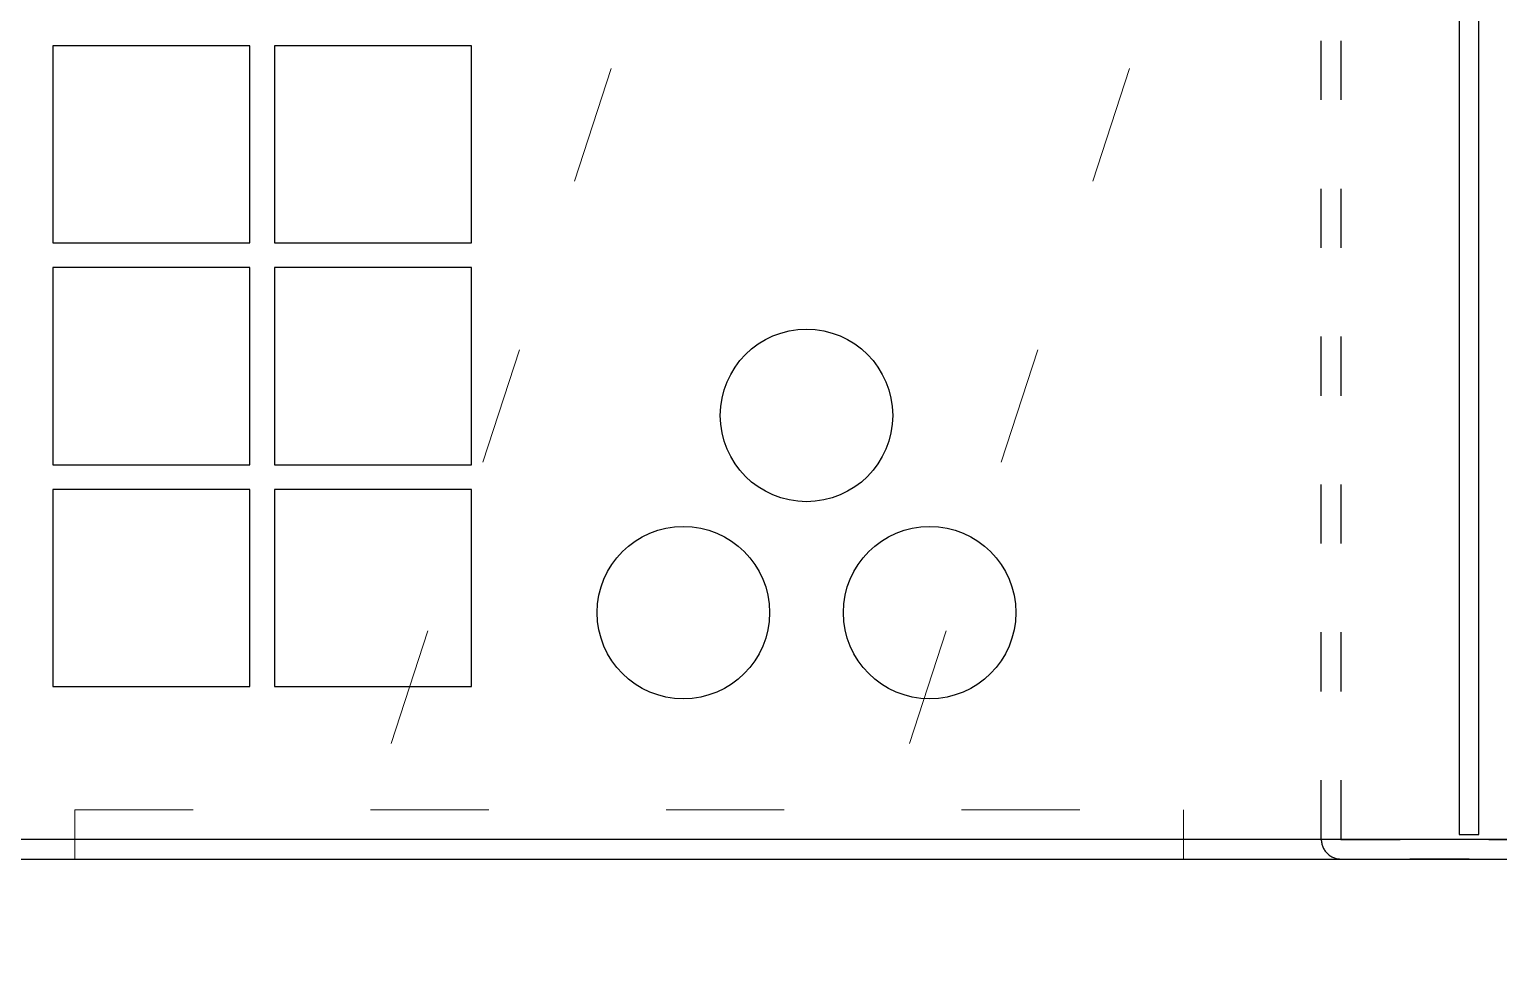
# Model space of a CAD drawing. Extents: x 59521 to 184406, y -1257 to 56672.
# Drawn here: x 70298 to 70596.2, y 17834.2 to 18022.5 of the extents above; entities that cross this region are included whole.
import ezdxf

# ---------------------------------------------------------------- set-up
doc = ezdxf.new("R2010")
doc.units = 0
doc.header["$MEASUREMENT"] = 0
doc.linetypes.add('ACAD_ISO03W100', pattern=[30, 12, -18])
doc.layers.get('0').update_dxf_attribs({"linetype": 'CONTINUOUS'})
doc.layers.add('THICK', color=7, linetype='CONTINUOUS', lineweight=0)

# ---------------------------------------------------------------- blocks, each defined once
blk = doc.blocks.new('sfsafsf')
at = {"color": 87}
blk.add_line((49935.25, -19915.5), (46935.25, -19915.5), dxfattribs=at)
for points in [[(46935.25, -19919.5), (49935.25, -19919.5), (49935.25, -19719.5), (46935.25, -19719.5)], [(49188.25, -19914.5), (49192.25, -19914.5), (49192.25, -19724.5), (49188.25, -19724.5)], [(48902.75, -19794.5), (48942.75, -19794.5), (48942.75, -19754.5), (48902.75, -19754.5)], [(48947.75, -19794.5), (48987.75, -19794.5), (48987.75, -19754.5), (48947.75, -19754.5)], [(48902.75, -19839.5), (48942.75, -19839.5), (48942.75, -19799.5), (48902.75, -19799.5)], [(48947.75, -19839.5), (48987.75, -19839.5), (48987.75, -19799.5), (48947.75, -19799.5)], [(48902.75, -19884.5), (48942.75, -19884.5), (48942.75, -19844.5), (48902.75, -19844.5)], [(48947.75, -19884.5), (48987.75, -19884.5), (48987.75, -19844.5), (48947.75, -19844.5)]]:
    blk.add_lwpolyline(points, close=True, dxfattribs=at)
at = {"color": 87, "linetype": 'ACAD_ISO03W100'}
blk.add_lwpolyline([(49164.25, -19719.5), (49220.25, -19719.5), (49220.25, -19723.5), (49164.25, -19723.5), (49164.25, -19915.5), (49220.25, -19915.5), (49220.25, -19919.5), (49164.25, -19919.5, -0.414214), (49160.25, -19915.5), (49160.25, -19723.5, -0.414214)], format="xyb", close=True, dxfattribs=at)
at = {"color": 87}
for centre in [(49055.75, -19829.5), (49030.75, -19869.5), (49080.75, -19869.5)]:
    blk.add_circle(centre, 17.5, dxfattribs=at)
blk = doc.blocks.new('ETRYRTERRTERWDDASW')
at = {"layer": 'THICK', "color": 1, "linetype": 'ACAD_ISO03W100', "ltscale": 2}
for p, q in [((214128.38, 51356.57), (213334.9, 48924.57)), ((214233.57, 51356.57), (213440.09, 48924.57))]:
    blk.add_line(p, q, dxfattribs=at)
blk.add_lwpolyline([(213275.09, 48924.57), (213500.09, 48924.57), (213500.09, 48914.57), (213275.09, 48914.57)], close=True, dxfattribs=at)

msp = doc.modelspace()

# ---------------------------------------------------------------- linework, layer by layer
at = {"layer": 'THICK', "lineweight": -3}
msp.add_lwpolyline([(77414.239, 17854.172), (77414.239, 17709.172), (77390.239, 17709.172), (77390.239, 17604.172), (65554.239, 17604.172), (65554.239, 17709.172), (65530.239, 17709.172), (65530.239, 17854.172)], close=True, dxfattribs=at)

# ---------------------------------------------------------------- block references
msp.add_blockref('ETRYRTERRTERWDDASW', (-142967.852, -31060.397))
at = {"color": 0}
msp.add_blockref('sfsafsf', (21399.992, 37773.67), dxfattribs=at)

doc.saveas('drawing.dxf')
